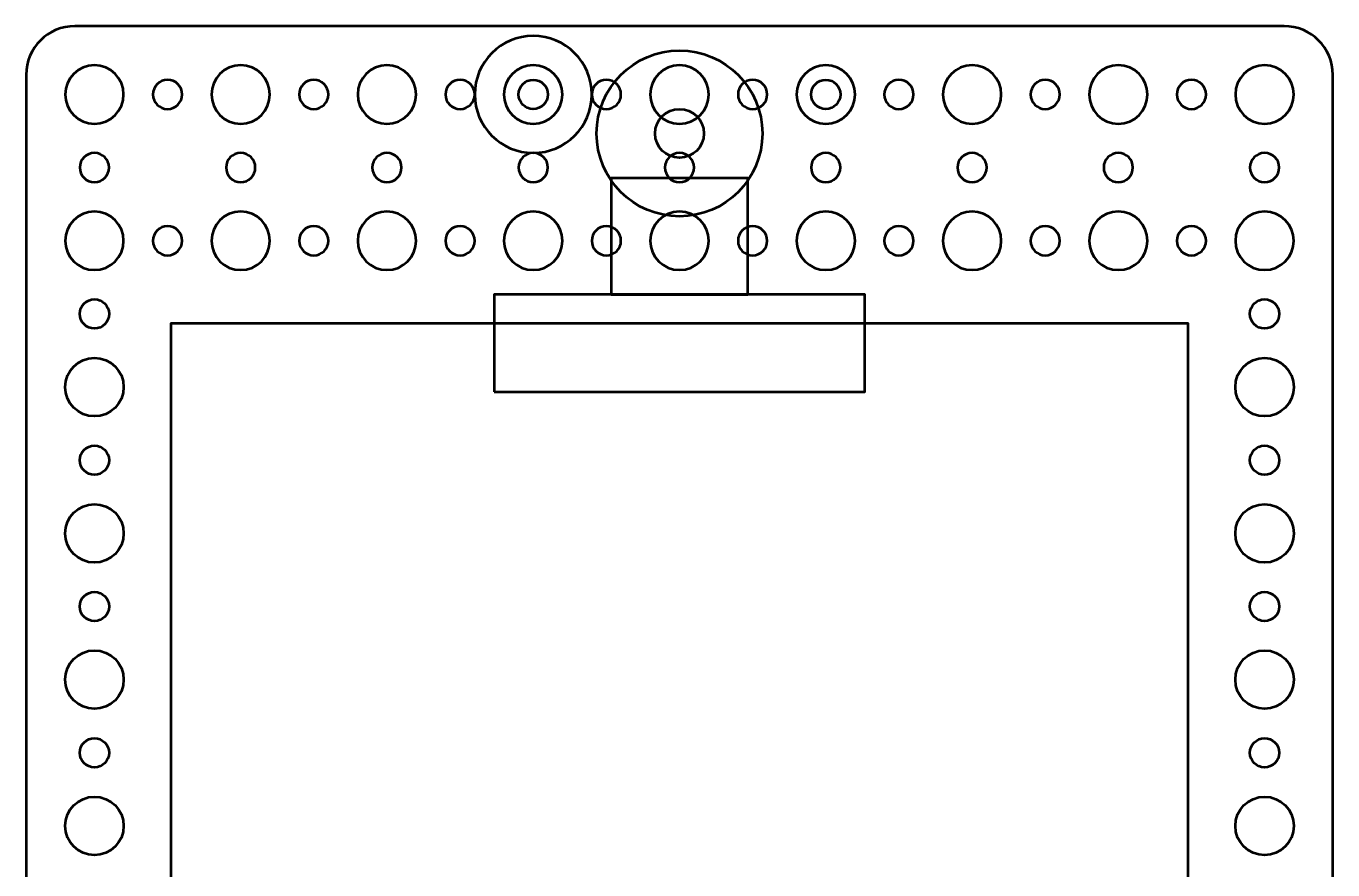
# Model space of a CAD drawing. Header units: centimetres. Extents: x -6.7 to 6.7, y -8.9 to 8.9.
# Drawn here: x -6.7 to 6.7, y 0.3 to 8.95 of the extents above; entities that cross this region are included whole.
import ezdxf

# ---------------------------------------------------------------- set-up
doc = ezdxf.new("R2010")
doc.units = ezdxf.units.CM
doc.header["$MEASUREMENT"] = 0
doc.layers.add('Layer 1', color=7, linetype='Continuous')

msp = doc.modelspace()

# ---------------------------------------------------------------- linework, layer by layer
at = {"layer": 'Layer 1', "color": 4, "lineweight": 53}
for points in [[(-0.70002, 6.20001), (0.69998, 6.20001), (0.69998, 7.39017), (-0.70002, 7.39017), (-0.70002, 6.20001)], [(-1.90002, 5.2), (1.89998, 5.2), (1.89998, 6.2), (-1.90002, 6.2), (-1.90002, 5.2)], [(-5.21524, -8.9), (5.21524, -8.9), (5.21524, 5.9), (-5.21524, 5.9), (-5.21524, -8.9)]]:
    msp.add_lwpolyline(points, close=True, dxfattribs=at)
for centre, major_axis in [((0, 7.85), (0, 0.85)), ((-1.5, 8.25), (0, 0.15)), ((1.5, 8.25), (0, 0.15)), ((0, 7.85), (0, 0.25))]:
    msp.add_ellipse(centre, major_axis=major_axis, ratio=1, dxfattribs=at)
at = {"layer": 'Layer 1', "lineweight": 53}
for centre, major_axis in [((-6, 6), (0, 0.15)), ((6, 6), (0, 0.15)), ((-5.99999, 5.24999), (0, 0.30001)), ((6.00001, 5.24999), (0, 0.30001)), ((-6, 4.5), (0, 0.15)), ((6, 4.5), (0, 0.15)), ((-5.99999, 3.74999), (0, 0.30001)), ((6.00001, 3.74999), (0, 0.30001)), ((-6, 3), (0, 0.15)), ((6, 3), (0, 0.15)), ((-5.99999, 2.24999), (0, 0.30001)), ((6.00001, 2.24999), (0, 0.30001)), ((-6, 1.5), (0, 0.15)), ((6, 1.5), (0, 0.15)), ((-5.99999, 0.74999), (0, 0.30001)), ((6.00001, 0.74999), (0, 0.30001))]:
    msp.add_ellipse(centre, major_axis=major_axis, ratio=1, dxfattribs=at)
for points, knots in [([(-6.7, -8.45), (-6.7, -8.45), (-6.7, 8.45), (-6.7, 8.45), (-6.7, 8.45), (-6.7, 8.72614), (-6.47614, 8.95), (-6.2, 8.95), (-6.2, 8.95), (-6.2, 8.95), (6.2, 8.95), (6.2, 8.95), (6.2, 8.95), (6.47614, 8.95), (6.7, 8.72614), (6.7, 8.45), (6.7, 8.45), (6.7, 8.45), (6.7, -8.45), (6.7, -8.45), (6.7, -8.45), (6.7, -8.72614), (6.47614, -8.95), (6.2, -8.95), (6.2, -8.95), (6.2, -8.95), (-6.2, -8.95), (-6.2, -8.95), (-6.2, -8.95), (-6.47614, -8.95), (-6.7, -8.72614), (-6.7, -8.45)], [0, 0, 0, 0, 0.11111111, 0.11111111, 0.11111111, 0.11111111, 0.22222222, 0.22222222, 0.22222222, 0.22222222, 0.33333333, 0.33333333, 0.33333333, 0.33333333, 0.44444444, 0.44444444, 0.44444444, 0.44444444, 0.55555556, 0.55555556, 0.55555556, 0.55555556, 0.66666667, 0.66666667, 0.66666667, 0.66666667, 0.77777778, 0.77777778, 0.77777778, 0.77777778, 1, 1, 1, 1]), ([(-6.3, 8.25), (-6.3, 8.41569), (-6.16569, 8.55), (-6, 8.55), (-6, 8.55), (-5.83431, 8.55), (-5.7, 8.41569), (-5.7, 8.25), (-5.7, 8.25), (-5.7, 8.08431), (-5.83431, 7.95), (-6, 7.95), (-6, 7.95), (-6.16569, 7.95), (-6.3, 8.08431), (-6.3, 8.25)], [0, 0, 0, 0, 0.2, 0.2, 0.2, 0.2, 0.4, 0.4, 0.4, 0.4, 0.6, 0.6, 0.6, 0.6, 1, 1, 1, 1]), ([(-4.8, 8.25), (-4.8, 8.41569), (-4.66569, 8.55), (-4.5, 8.55), (-4.5, 8.55), (-4.33431, 8.55), (-4.2, 8.41569), (-4.2, 8.25), (-4.2, 8.25), (-4.2, 8.08431), (-4.33431, 7.95), (-4.5, 7.95), (-4.5, 7.95), (-4.66569, 7.95), (-4.8, 8.08431), (-4.8, 8.25)], [0, 0, 0, 0, 0.2, 0.2, 0.2, 0.2, 0.4, 0.4, 0.4, 0.4, 0.6, 0.6, 0.6, 0.6, 1, 1, 1, 1]), ([(-3.3, 8.25), (-3.3, 8.41569), (-3.16569, 8.55), (-3, 8.55), (-3, 8.55), (-2.83431, 8.55), (-2.7, 8.41569), (-2.7, 8.25), (-2.7, 8.25), (-2.7, 8.08431), (-2.83431, 7.95), (-3, 7.95), (-3, 7.95), (-3.16569, 7.95), (-3.3, 8.08431), (-3.3, 8.25)], [0, 0, 0, 0, 0.2, 0.2, 0.2, 0.2, 0.4, 0.4, 0.4, 0.4, 0.6, 0.6, 0.6, 0.6, 1, 1, 1, 1]), ([(-1.8, 8.25), (-1.8, 8.41569), (-1.66569, 8.55), (-1.5, 8.55), (-1.5, 8.55), (-1.33431, 8.55), (-1.2, 8.41569), (-1.2, 8.25), (-1.2, 8.25), (-1.2, 8.08431), (-1.33431, 7.95), (-1.5, 7.95), (-1.5, 7.95), (-1.66569, 7.95), (-1.8, 8.08431), (-1.8, 8.25)], [0, 0, 0, 0, 0.2, 0.2, 0.2, 0.2, 0.4, 0.4, 0.4, 0.4, 0.6, 0.6, 0.6, 0.6, 1, 1, 1, 1]), ([(-0.3, 8.25), (-0.3, 8.41569), (-0.16569, 8.55), (0, 8.55), (0, 8.55), (0.16569, 8.55), (0.3, 8.41569), (0.3, 8.25), (0.3, 8.25), (0.3, 8.08431), (0.16569, 7.95), (0, 7.95), (0, 7.95), (-0.16569, 7.95), (-0.3, 8.08431), (-0.3, 8.25)], [0, 0, 0, 0, 0.2, 0.2, 0.2, 0.2, 0.4, 0.4, 0.4, 0.4, 0.6, 0.6, 0.6, 0.6, 1, 1, 1, 1]), ([(1.2, 8.25), (1.2, 8.41569), (1.33431, 8.55), (1.5, 8.55), (1.5, 8.55), (1.66569, 8.55), (1.8, 8.41569), (1.8, 8.25), (1.8, 8.25), (1.8, 8.08431), (1.66569, 7.95), (1.5, 7.95), (1.5, 7.95), (1.33431, 7.95), (1.2, 8.08431), (1.2, 8.25)], [0, 0, 0, 0, 0.2, 0.2, 0.2, 0.2, 0.4, 0.4, 0.4, 0.4, 0.6, 0.6, 0.6, 0.6, 1, 1, 1, 1]), ([(2.7, 8.25), (2.7, 8.41569), (2.83431, 8.55), (3, 8.55), (3, 8.55), (3.16569, 8.55), (3.3, 8.41569), (3.3, 8.25), (3.3, 8.25), (3.3, 8.08431), (3.16569, 7.95), (3, 7.95), (3, 7.95), (2.83431, 7.95), (2.7, 8.08431), (2.7, 8.25)], [0, 0, 0, 0, 0.2, 0.2, 0.2, 0.2, 0.4, 0.4, 0.4, 0.4, 0.6, 0.6, 0.6, 0.6, 1, 1, 1, 1]), ([(4.2, 8.25), (4.2, 8.41569), (4.33431, 8.55), (4.5, 8.55), (4.5, 8.55), (4.66569, 8.55), (4.8, 8.41569), (4.8, 8.25), (4.8, 8.25), (4.8, 8.08431), (4.66569, 7.95), (4.5, 7.95), (4.5, 7.95), (4.33431, 7.95), (4.2, 8.08431), (4.2, 8.25)], [0, 0, 0, 0, 0.2, 0.2, 0.2, 0.2, 0.4, 0.4, 0.4, 0.4, 0.6, 0.6, 0.6, 0.6, 1, 1, 1, 1]), ([(5.7, 8.25), (5.7, 8.41569), (5.83431, 8.55), (6, 8.55), (6, 8.55), (6.16569, 8.55), (6.3, 8.41569), (6.3, 8.25), (6.3, 8.25), (6.3, 8.08431), (6.16569, 7.95), (6, 7.95), (6, 7.95), (5.83431, 7.95), (5.7, 8.08431), (5.7, 8.25)], [0, 0, 0, 0, 0.2, 0.2, 0.2, 0.2, 0.4, 0.4, 0.4, 0.4, 0.6, 0.6, 0.6, 0.6, 1, 1, 1, 1]), ([(-5.4, 8.25), (-5.4, 8.33284), (-5.33284, 8.4), (-5.25, 8.4), (-5.25, 8.4), (-5.16716, 8.4), (-5.1, 8.33284), (-5.1, 8.25), (-5.1, 8.25), (-5.1, 8.16716), (-5.16716, 8.1), (-5.25, 8.1), (-5.25, 8.1), (-5.33284, 8.1), (-5.4, 8.16716), (-5.4, 8.25)], [0, 0, 0, 0, 0.2, 0.2, 0.2, 0.2, 0.4, 0.4, 0.4, 0.4, 0.6, 0.6, 0.6, 0.6, 1, 1, 1, 1]), ([(-3.9, 8.25), (-3.9, 8.33284), (-3.83284, 8.4), (-3.75, 8.4), (-3.75, 8.4), (-3.66716, 8.4), (-3.6, 8.33284), (-3.6, 8.25), (-3.6, 8.25), (-3.6, 8.16716), (-3.66716, 8.1), (-3.75, 8.1), (-3.75, 8.1), (-3.83284, 8.1), (-3.9, 8.16716), (-3.9, 8.25)], [0, 0, 0, 0, 0.2, 0.2, 0.2, 0.2, 0.4, 0.4, 0.4, 0.4, 0.6, 0.6, 0.6, 0.6, 1, 1, 1, 1]), ([(-2.4, 8.25), (-2.4, 8.33284), (-2.33284, 8.4), (-2.25, 8.4), (-2.25, 8.4), (-2.16716, 8.4), (-2.1, 8.33284), (-2.1, 8.25), (-2.1, 8.25), (-2.1, 8.16716), (-2.16716, 8.1), (-2.25, 8.1), (-2.25, 8.1), (-2.33284, 8.1), (-2.4, 8.16716), (-2.4, 8.25)], [0, 0, 0, 0, 0.2, 0.2, 0.2, 0.2, 0.4, 0.4, 0.4, 0.4, 0.6, 0.6, 0.6, 0.6, 1, 1, 1, 1]), ([(-0.9, 8.25), (-0.9, 8.33284), (-0.83284, 8.4), (-0.75, 8.4), (-0.75, 8.4), (-0.66716, 8.4), (-0.6, 8.33284), (-0.6, 8.25), (-0.6, 8.25), (-0.6, 8.16716), (-0.66716, 8.1), (-0.75, 8.1), (-0.75, 8.1), (-0.83284, 8.1), (-0.9, 8.16716), (-0.9, 8.25)], [0, 0, 0, 0, 0.2, 0.2, 0.2, 0.2, 0.4, 0.4, 0.4, 0.4, 0.6, 0.6, 0.6, 0.6, 1, 1, 1, 1]), ([(0.6, 8.25), (0.6, 8.33284), (0.66716, 8.4), (0.75, 8.4), (0.75, 8.4), (0.83284, 8.4), (0.9, 8.33284), (0.9, 8.25), (0.9, 8.25), (0.9, 8.16716), (0.83284, 8.1), (0.75, 8.1), (0.75, 8.1), (0.66716, 8.1), (0.6, 8.16716), (0.6, 8.25)], [0, 0, 0, 0, 0.2, 0.2, 0.2, 0.2, 0.4, 0.4, 0.4, 0.4, 0.6, 0.6, 0.6, 0.6, 1, 1, 1, 1]), ([(2.1, 8.25), (2.1, 8.33284), (2.16716, 8.4), (2.25, 8.4), (2.25, 8.4), (2.33284, 8.4), (2.4, 8.33284), (2.4, 8.25), (2.4, 8.25), (2.4, 8.16716), (2.33284, 8.1), (2.25, 8.1), (2.25, 8.1), (2.16716, 8.1), (2.1, 8.16716), (2.1, 8.25)], [0, 0, 0, 0, 0.2, 0.2, 0.2, 0.2, 0.4, 0.4, 0.4, 0.4, 0.6, 0.6, 0.6, 0.6, 1, 1, 1, 1]), ([(3.6, 8.25), (3.6, 8.33284), (3.66716, 8.4), (3.75, 8.4), (3.75, 8.4), (3.83284, 8.4), (3.9, 8.33284), (3.9, 8.25), (3.9, 8.25), (3.9, 8.16716), (3.83284, 8.1), (3.75, 8.1), (3.75, 8.1), (3.66716, 8.1), (3.6, 8.16716), (3.6, 8.25)], [0, 0, 0, 0, 0.2, 0.2, 0.2, 0.2, 0.4, 0.4, 0.4, 0.4, 0.6, 0.6, 0.6, 0.6, 1, 1, 1, 1]), ([(5.1, 8.25), (5.1, 8.33284), (5.16716, 8.4), (5.25, 8.4), (5.25, 8.4), (5.33284, 8.4), (5.4, 8.33284), (5.4, 8.25), (5.4, 8.25), (5.4, 8.16716), (5.33284, 8.1), (5.25, 8.1), (5.25, 8.1), (5.16716, 8.1), (5.1, 8.16716), (5.1, 8.25)], [0, 0, 0, 0, 0.2, 0.2, 0.2, 0.2, 0.4, 0.4, 0.4, 0.4, 0.6, 0.6, 0.6, 0.6, 1, 1, 1, 1]), ([(-6.15, 7.5), (-6.15, 7.58284), (-6.08284, 7.65), (-6, 7.65), (-6, 7.65), (-5.91716, 7.65), (-5.85, 7.58284), (-5.85, 7.5), (-5.85, 7.5), (-5.85, 7.41716), (-5.91716, 7.35), (-6, 7.35), (-6, 7.35), (-6.08284, 7.35), (-6.15, 7.41716), (-6.15, 7.5)], [0, 0, 0, 0, 0.2, 0.2, 0.2, 0.2, 0.4, 0.4, 0.4, 0.4, 0.6, 0.6, 0.6, 0.6, 1, 1, 1, 1]), ([(-4.65, 7.5), (-4.65, 7.58284), (-4.58284, 7.65), (-4.5, 7.65), (-4.5, 7.65), (-4.41716, 7.65), (-4.35, 7.58284), (-4.35, 7.5), (-4.35, 7.5), (-4.35, 7.41716), (-4.41716, 7.35), (-4.5, 7.35), (-4.5, 7.35), (-4.58284, 7.35), (-4.65, 7.41716), (-4.65, 7.5)], [0, 0, 0, 0, 0.2, 0.2, 0.2, 0.2, 0.4, 0.4, 0.4, 0.4, 0.6, 0.6, 0.6, 0.6, 1, 1, 1, 1]), ([(-3.15, 7.5), (-3.15, 7.58284), (-3.08284, 7.65), (-3, 7.65), (-3, 7.65), (-2.91716, 7.65), (-2.85, 7.58284), (-2.85, 7.5), (-2.85, 7.5), (-2.85, 7.41716), (-2.91716, 7.35), (-3, 7.35), (-3, 7.35), (-3.08284, 7.35), (-3.15, 7.41716), (-3.15, 7.5)], [0, 0, 0, 0, 0.2, 0.2, 0.2, 0.2, 0.4, 0.4, 0.4, 0.4, 0.6, 0.6, 0.6, 0.6, 1, 1, 1, 1]), ([(-1.65, 7.5), (-1.65, 7.58284), (-1.58284, 7.65), (-1.5, 7.65), (-1.5, 7.65), (-1.41716, 7.65), (-1.35, 7.58284), (-1.35, 7.5), (-1.35, 7.5), (-1.35, 7.41716), (-1.41716, 7.35), (-1.5, 7.35), (-1.5, 7.35), (-1.58284, 7.35), (-1.65, 7.41716), (-1.65, 7.5)], [0, 0, 0, 0, 0.2, 0.2, 0.2, 0.2, 0.4, 0.4, 0.4, 0.4, 0.6, 0.6, 0.6, 0.6, 1, 1, 1, 1]), ([(-0.15, 7.5), (-0.15, 7.58284), (-0.08284, 7.65), (0, 7.65), (0, 7.65), (0.08284, 7.65), (0.15, 7.58284), (0.15, 7.5), (0.15, 7.5), (0.15, 7.41716), (0.08284, 7.35), (0, 7.35), (0, 7.35), (-0.08284, 7.35), (-0.15, 7.41716), (-0.15, 7.5)], [0, 0, 0, 0, 0.2, 0.2, 0.2, 0.2, 0.4, 0.4, 0.4, 0.4, 0.6, 0.6, 0.6, 0.6, 1, 1, 1, 1]), ([(1.35, 7.5), (1.35, 7.58284), (1.41716, 7.65), (1.5, 7.65), (1.5, 7.65), (1.58284, 7.65), (1.65, 7.58284), (1.65, 7.5), (1.65, 7.5), (1.65, 7.41716), (1.58284, 7.35), (1.5, 7.35), (1.5, 7.35), (1.41716, 7.35), (1.35, 7.41716), (1.35, 7.5)], [0, 0, 0, 0, 0.2, 0.2, 0.2, 0.2, 0.4, 0.4, 0.4, 0.4, 0.6, 0.6, 0.6, 0.6, 1, 1, 1, 1]), ([(2.85, 7.5), (2.85, 7.58284), (2.91716, 7.65), (3, 7.65), (3, 7.65), (3.08284, 7.65), (3.15, 7.58284), (3.15, 7.5), (3.15, 7.5), (3.15, 7.41716), (3.08284, 7.35), (3, 7.35), (3, 7.35), (2.91716, 7.35), (2.85, 7.41716), (2.85, 7.5)], [0, 0, 0, 0, 0.2, 0.2, 0.2, 0.2, 0.4, 0.4, 0.4, 0.4, 0.6, 0.6, 0.6, 0.6, 1, 1, 1, 1]), ([(4.35, 7.5), (4.35, 7.58284), (4.41716, 7.65), (4.5, 7.65), (4.5, 7.65), (4.58284, 7.65), (4.65, 7.58284), (4.65, 7.5), (4.65, 7.5), (4.65, 7.41716), (4.58284, 7.35), (4.5, 7.35), (4.5, 7.35), (4.41716, 7.35), (4.35, 7.41716), (4.35, 7.5)], [0, 0, 0, 0, 0.2, 0.2, 0.2, 0.2, 0.4, 0.4, 0.4, 0.4, 0.6, 0.6, 0.6, 0.6, 1, 1, 1, 1]), ([(5.85, 7.5), (5.85, 7.58284), (5.91716, 7.65), (6, 7.65), (6, 7.65), (6.08284, 7.65), (6.15, 7.58284), (6.15, 7.5), (6.15, 7.5), (6.15, 7.41716), (6.08284, 7.35), (6, 7.35), (6, 7.35), (5.91716, 7.35), (5.85, 7.41716), (5.85, 7.5)], [0, 0, 0, 0, 0.2, 0.2, 0.2, 0.2, 0.4, 0.4, 0.4, 0.4, 0.6, 0.6, 0.6, 0.6, 1, 1, 1, 1]), ([(-6.3, 6.75), (-6.3, 6.91569), (-6.16569, 7.05), (-6, 7.05), (-6, 7.05), (-5.83431, 7.05), (-5.7, 6.91569), (-5.7, 6.75), (-5.7, 6.75), (-5.7, 6.58431), (-5.83431, 6.45), (-6, 6.45), (-6, 6.45), (-6.16569, 6.45), (-6.3, 6.58431), (-6.3, 6.75)], [0, 0, 0, 0, 0.2, 0.2, 0.2, 0.2, 0.4, 0.4, 0.4, 0.4, 0.6, 0.6, 0.6, 0.6, 1, 1, 1, 1]), ([(-4.8, 6.75), (-4.8, 6.91569), (-4.66569, 7.05), (-4.5, 7.05), (-4.5, 7.05), (-4.33431, 7.05), (-4.2, 6.91569), (-4.2, 6.75), (-4.2, 6.75), (-4.2, 6.58431), (-4.33431, 6.45), (-4.5, 6.45), (-4.5, 6.45), (-4.66569, 6.45), (-4.8, 6.58431), (-4.8, 6.75)], [0, 0, 0, 0, 0.2, 0.2, 0.2, 0.2, 0.4, 0.4, 0.4, 0.4, 0.6, 0.6, 0.6, 0.6, 1, 1, 1, 1]), ([(-3.3, 6.75), (-3.3, 6.91569), (-3.16569, 7.05), (-3, 7.05), (-3, 7.05), (-2.83431, 7.05), (-2.7, 6.91569), (-2.7, 6.75), (-2.7, 6.75), (-2.7, 6.58431), (-2.83431, 6.45), (-3, 6.45), (-3, 6.45), (-3.16569, 6.45), (-3.3, 6.58431), (-3.3, 6.75)], [0, 0, 0, 0, 0.2, 0.2, 0.2, 0.2, 0.4, 0.4, 0.4, 0.4, 0.6, 0.6, 0.6, 0.6, 1, 1, 1, 1]), ([(-1.8, 6.75), (-1.8, 6.91569), (-1.66569, 7.05), (-1.5, 7.05), (-1.5, 7.05), (-1.33431, 7.05), (-1.2, 6.91569), (-1.2, 6.75), (-1.2, 6.75), (-1.2, 6.58431), (-1.33431, 6.45), (-1.5, 6.45), (-1.5, 6.45), (-1.66569, 6.45), (-1.8, 6.58431), (-1.8, 6.75)], [0, 0, 0, 0, 0.2, 0.2, 0.2, 0.2, 0.4, 0.4, 0.4, 0.4, 0.6, 0.6, 0.6, 0.6, 1, 1, 1, 1]), ([(-0.3, 6.75), (-0.3, 6.91569), (-0.16569, 7.05), (0, 7.05), (0, 7.05), (0.16569, 7.05), (0.3, 6.91569), (0.3, 6.75), (0.3, 6.75), (0.3, 6.58431), (0.16569, 6.45), (0, 6.45), (0, 6.45), (-0.16569, 6.45), (-0.3, 6.58431), (-0.3, 6.75)], [0, 0, 0, 0, 0.2, 0.2, 0.2, 0.2, 0.4, 0.4, 0.4, 0.4, 0.6, 0.6, 0.6, 0.6, 1, 1, 1, 1]), ([(1.2, 6.75), (1.2, 6.91569), (1.33431, 7.05), (1.5, 7.05), (1.5, 7.05), (1.66569, 7.05), (1.8, 6.91569), (1.8, 6.75), (1.8, 6.75), (1.8, 6.58431), (1.66569, 6.45), (1.5, 6.45), (1.5, 6.45), (1.33431, 6.45), (1.2, 6.58431), (1.2, 6.75)], [0, 0, 0, 0, 0.2, 0.2, 0.2, 0.2, 0.4, 0.4, 0.4, 0.4, 0.6, 0.6, 0.6, 0.6, 1, 1, 1, 1]), ([(2.7, 6.75), (2.7, 6.91569), (2.83431, 7.05), (3, 7.05), (3, 7.05), (3.16569, 7.05), (3.3, 6.91569), (3.3, 6.75), (3.3, 6.75), (3.3, 6.58431), (3.16569, 6.45), (3, 6.45), (3, 6.45), (2.83431, 6.45), (2.7, 6.58431), (2.7, 6.75)], [0, 0, 0, 0, 0.2, 0.2, 0.2, 0.2, 0.4, 0.4, 0.4, 0.4, 0.6, 0.6, 0.6, 0.6, 1, 1, 1, 1]), ([(4.2, 6.75), (4.2, 6.91569), (4.33431, 7.05), (4.5, 7.05), (4.5, 7.05), (4.66569, 7.05), (4.8, 6.91569), (4.8, 6.75), (4.8, 6.75), (4.8, 6.58431), (4.66569, 6.45), (4.5, 6.45), (4.5, 6.45), (4.33431, 6.45), (4.2, 6.58431), (4.2, 6.75)], [0, 0, 0, 0, 0.2, 0.2, 0.2, 0.2, 0.4, 0.4, 0.4, 0.4, 0.6, 0.6, 0.6, 0.6, 1, 1, 1, 1]), ([(5.7, 6.75), (5.7, 6.91569), (5.83431, 7.05), (6, 7.05), (6, 7.05), (6.16569, 7.05), (6.3, 6.91569), (6.3, 6.75), (6.3, 6.75), (6.3, 6.58431), (6.16569, 6.45), (6, 6.45), (6, 6.45), (5.83431, 6.45), (5.7, 6.58431), (5.7, 6.75)], [0, 0, 0, 0, 0.2, 0.2, 0.2, 0.2, 0.4, 0.4, 0.4, 0.4, 0.6, 0.6, 0.6, 0.6, 1, 1, 1, 1]), ([(-5.4, 6.75), (-5.4, 6.83284), (-5.33284, 6.9), (-5.25, 6.9), (-5.25, 6.9), (-5.16716, 6.9), (-5.1, 6.83284), (-5.1, 6.75), (-5.1, 6.75), (-5.1, 6.66716), (-5.16716, 6.6), (-5.25, 6.6), (-5.25, 6.6), (-5.33284, 6.6), (-5.4, 6.66716), (-5.4, 6.75)], [0, 0, 0, 0, 0.2, 0.2, 0.2, 0.2, 0.4, 0.4, 0.4, 0.4, 0.6, 0.6, 0.6, 0.6, 1, 1, 1, 1]), ([(-3.9, 6.75), (-3.9, 6.83284), (-3.83284, 6.9), (-3.75, 6.9), (-3.75, 6.9), (-3.66716, 6.9), (-3.6, 6.83284), (-3.6, 6.75), (-3.6, 6.75), (-3.6, 6.66716), (-3.66716, 6.6), (-3.75, 6.6), (-3.75, 6.6), (-3.83284, 6.6), (-3.9, 6.66716), (-3.9, 6.75)], [0, 0, 0, 0, 0.2, 0.2, 0.2, 0.2, 0.4, 0.4, 0.4, 0.4, 0.6, 0.6, 0.6, 0.6, 1, 1, 1, 1]), ([(-2.4, 6.75), (-2.4, 6.83284), (-2.33284, 6.9), (-2.25, 6.9), (-2.25, 6.9), (-2.16716, 6.9), (-2.1, 6.83284), (-2.1, 6.75), (-2.1, 6.75), (-2.1, 6.66716), (-2.16716, 6.6), (-2.25, 6.6), (-2.25, 6.6), (-2.33284, 6.6), (-2.4, 6.66716), (-2.4, 6.75)], [0, 0, 0, 0, 0.2, 0.2, 0.2, 0.2, 0.4, 0.4, 0.4, 0.4, 0.6, 0.6, 0.6, 0.6, 1, 1, 1, 1]), ([(-0.9, 6.75), (-0.9, 6.83284), (-0.83284, 6.9), (-0.75, 6.9), (-0.75, 6.9), (-0.66716, 6.9), (-0.6, 6.83284), (-0.6, 6.75), (-0.6, 6.75), (-0.6, 6.66716), (-0.66716, 6.6), (-0.75, 6.6), (-0.75, 6.6), (-0.83284, 6.6), (-0.9, 6.66716), (-0.9, 6.75)], [0, 0, 0, 0, 0.2, 0.2, 0.2, 0.2, 0.4, 0.4, 0.4, 0.4, 0.6, 0.6, 0.6, 0.6, 1, 1, 1, 1]), ([(0.6, 6.75), (0.6, 6.83284), (0.66716, 6.9), (0.75, 6.9), (0.75, 6.9), (0.83284, 6.9), (0.9, 6.83284), (0.9, 6.75), (0.9, 6.75), (0.9, 6.66716), (0.83284, 6.6), (0.75, 6.6), (0.75, 6.6), (0.66716, 6.6), (0.6, 6.66716), (0.6, 6.75)], [0, 0, 0, 0, 0.2, 0.2, 0.2, 0.2, 0.4, 0.4, 0.4, 0.4, 0.6, 0.6, 0.6, 0.6, 1, 1, 1, 1]), ([(2.1, 6.75), (2.1, 6.83284), (2.16716, 6.9), (2.25, 6.9), (2.25, 6.9), (2.33284, 6.9), (2.4, 6.83284), (2.4, 6.75), (2.4, 6.75), (2.4, 6.66716), (2.33284, 6.6), (2.25, 6.6), (2.25, 6.6), (2.16716, 6.6), (2.1, 6.66716), (2.1, 6.75)], [0, 0, 0, 0, 0.2, 0.2, 0.2, 0.2, 0.4, 0.4, 0.4, 0.4, 0.6, 0.6, 0.6, 0.6, 1, 1, 1, 1]), ([(3.6, 6.75), (3.6, 6.83284), (3.66716, 6.9), (3.75, 6.9), (3.75, 6.9), (3.83284, 6.9), (3.9, 6.83284), (3.9, 6.75), (3.9, 6.75), (3.9, 6.66716), (3.83284, 6.6), (3.75, 6.6), (3.75, 6.6), (3.66716, 6.6), (3.6, 6.66716), (3.6, 6.75)], [0, 0, 0, 0, 0.2, 0.2, 0.2, 0.2, 0.4, 0.4, 0.4, 0.4, 0.6, 0.6, 0.6, 0.6, 1, 1, 1, 1]), ([(5.1, 6.75), (5.1, 6.83284), (5.16716, 6.9), (5.25, 6.9), (5.25, 6.9), (5.33284, 6.9), (5.4, 6.83284), (5.4, 6.75), (5.4, 6.75), (5.4, 6.66716), (5.33284, 6.6), (5.25, 6.6), (5.25, 6.6), (5.16716, 6.6), (5.1, 6.66716), (5.1, 6.75)], [0, 0, 0, 0, 0.2, 0.2, 0.2, 0.2, 0.4, 0.4, 0.4, 0.4, 0.6, 0.6, 0.6, 0.6, 1, 1, 1, 1])]:
    msp.add_open_spline(points, degree=3, knots=knots, dxfattribs=at)
at = {"layer": 'Layer 1', "color": 4, "lineweight": 53}
msp.add_open_spline([(-2.1, 8.25), (-2.1, 8.58137), (-1.83137, 8.85), (-1.5, 8.85), (-1.5, 8.85), (-1.16863, 8.85), (-0.9, 8.58137), (-0.9, 8.25), (-0.9, 8.25), (-0.9, 7.91863), (-1.16863, 7.65), (-1.5, 7.65), (-1.5, 7.65), (-1.83137, 7.65), (-2.1, 7.91863), (-2.1, 8.25)], degree=3, knots=[0, 0, 0, 0, 0.2, 0.2, 0.2, 0.2, 0.4, 0.4, 0.4, 0.4, 0.6, 0.6, 0.6, 0.6, 1, 1, 1, 1], dxfattribs=at)

doc.saveas('drawing.dxf')
